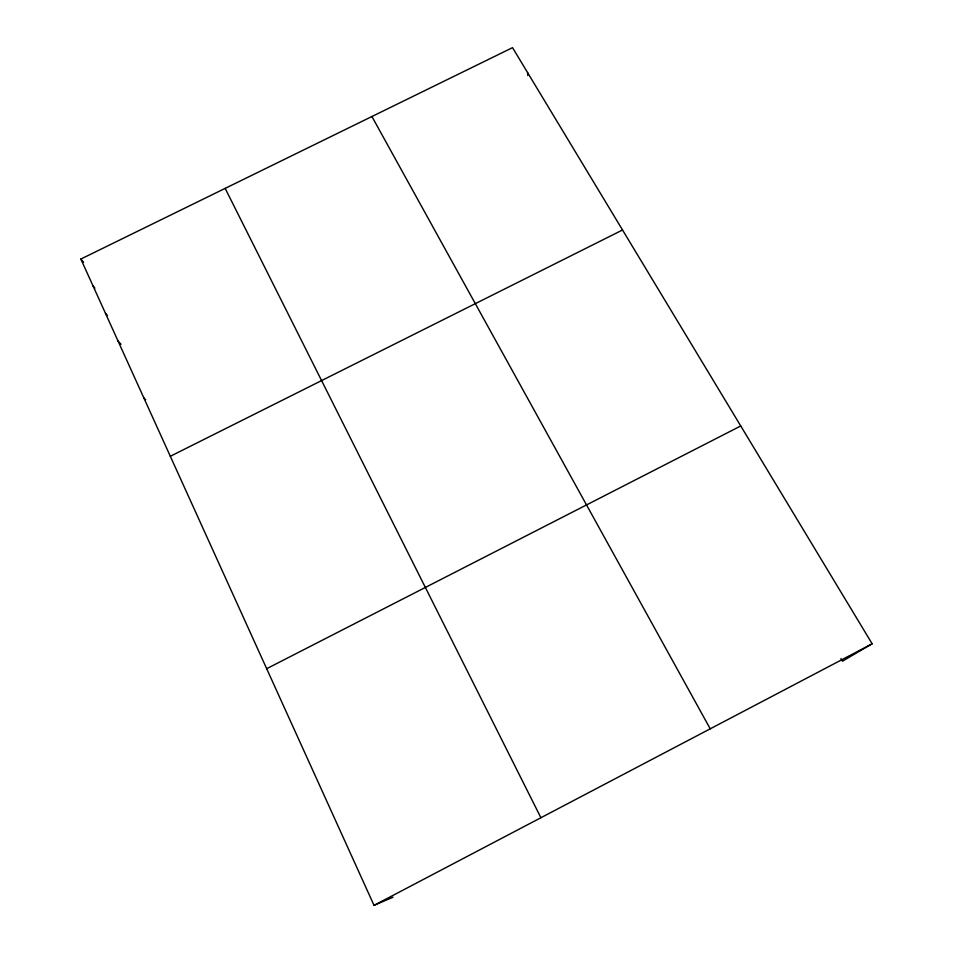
<?xml version="1.0" encoding="UTF-8"?>
<svg xmlns="http://www.w3.org/2000/svg" width="953" height="953" viewBox="0 0 953 953"><rect width="100%" height="100%" fill="white"/><g stroke="black" fill="none" stroke-linecap="round" stroke-linejoin="round"><path stroke-width="1.43" d="M392.981 897.238L374.029 905.35L80.85 259.049L512.535 47.65L872.15 643.799L842.452 661.191L840.939 658.642M374.029 905.35L872.15 643.799M266.673 668.696L740.743 425.967M170.325 456.284L622.535 229.995M143.808 397.842L145.678 399.724M118.077 341.103L121.007 344.259M105.485 313.358L107.486 315.562M93.084 286.007L94.907 288.092M80.85 259.049L83.65 262.301M371.92 116.516L710.235 728.819M225.158 188.384L540.899 817.734M527.593 72.595L527.736 75.442"/></g></svg>
